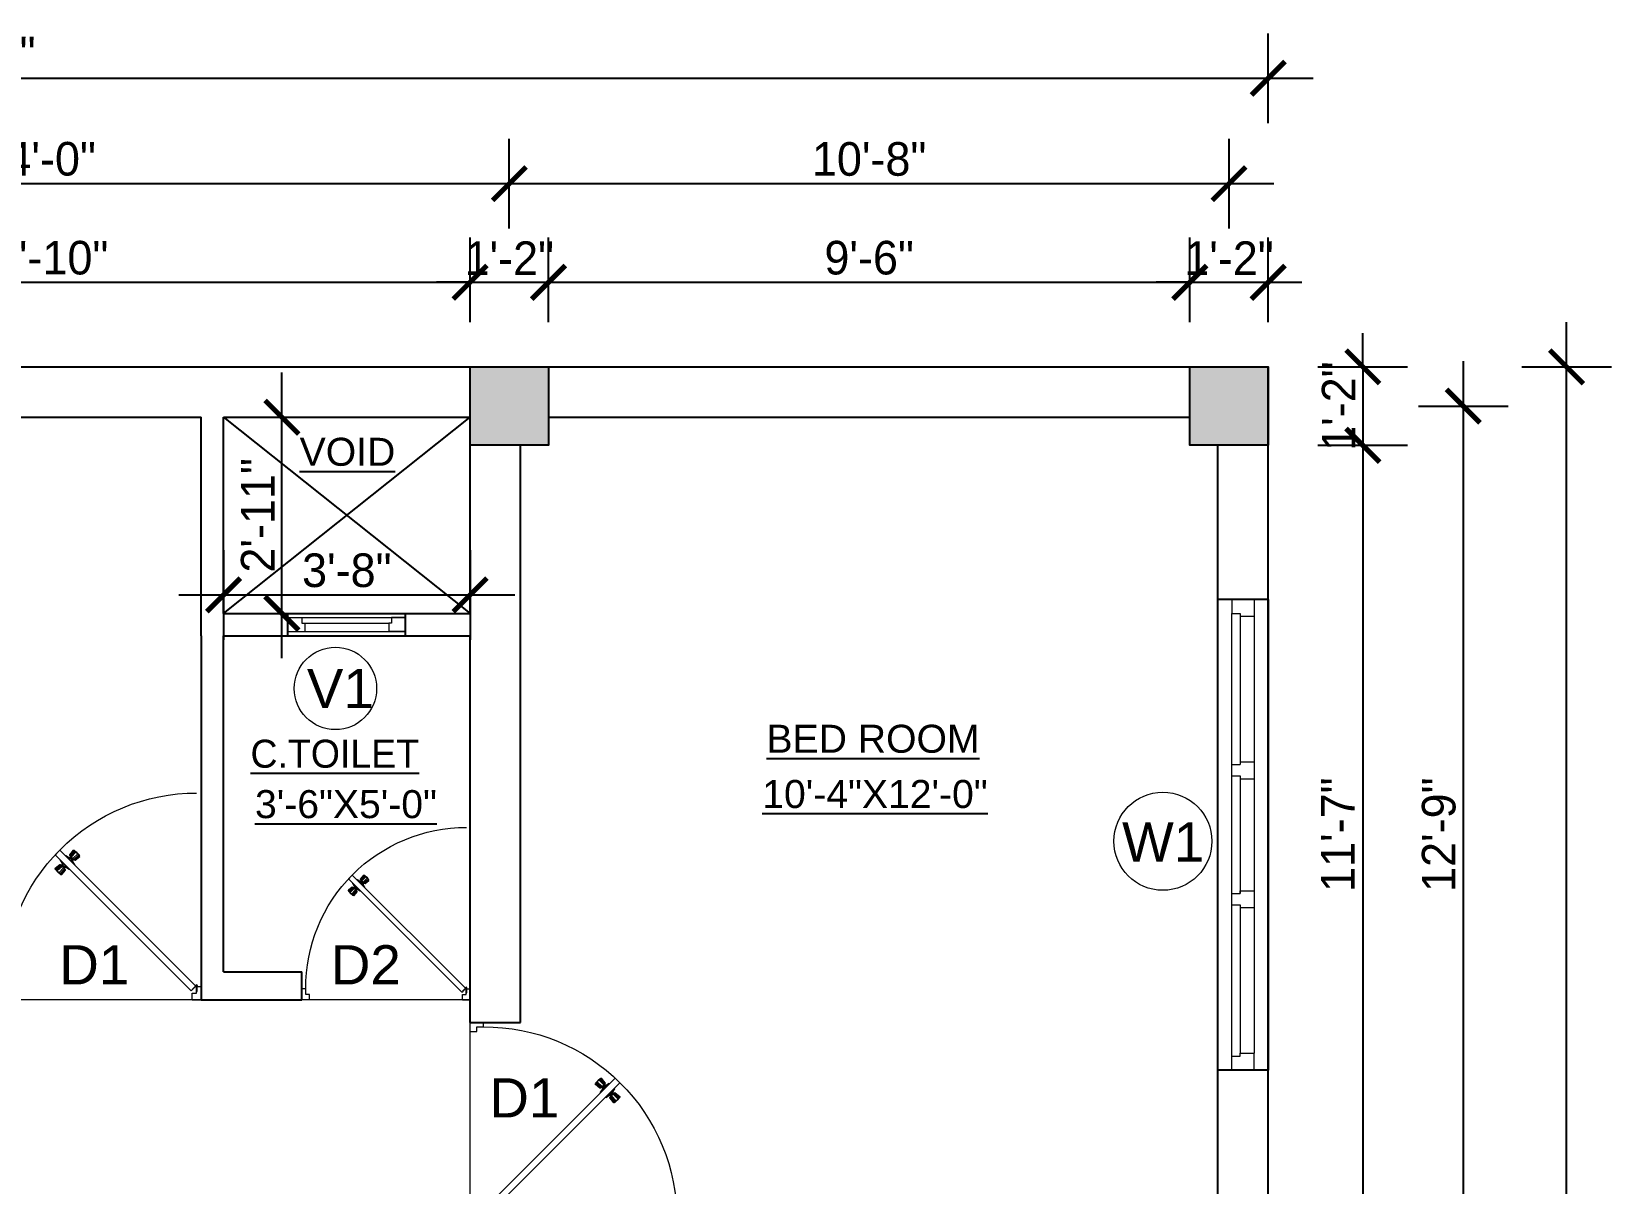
# Model space of a CAD drawing. Header units: inches. Extents: x 1397 to 20304, y -27267 to -746.
# Drawn here: x 10250 to 10532, y -17642.1 to -17436.5 of the extents above; entities that cross this region are included whole.
import ezdxf

# ---------------------------------------------------------------- set-up
doc = ezdxf.new("R2010")
doc.units = ezdxf.units.IN
doc.header["$LTSCALE"] = 17
doc.header["$MEASUREMENT"] = 0
for name, color, linetype, lineweight in [('25 BOT BAR', 12, 'Continuous', 25), ('DOOR & WIN', 1, 'Continuous', 25), ('OUTLINE', 1, 'Continuous', 25), ('PUERTAS', 7, 'Continuous', 9), ('TEXT', 231, 'Continuous', 20), ('WINDOW FRAME PLAN', 162, 'Continuous', 18)]:
    doc.layers.add(name, color=color, linetype=linetype, lineweight=lineweight)
doc.styles.add('ARCHITECTURE', font='stylu.ttf')
doc.styles.add('DIMTEXT', font='arial.ttf', dxfattribs={"height": 6})
doc.dimstyles.new('8 SCALE', dxfattribs={"dimscale": 0, "dimtxt": 6, "dimasz": 6, "dimexe": 8, "dimexo": 8, "dimgap": 1.25, "dimtad": 1, "dimdec": 0, "dimzin": 3, "dimdsep": 46, "dimlunit": 4, "dimtxsty": 'ARCHITECTURE', "dimblk": 'ARCHTICK', "dimcen": 8, "dimdle": 8, "dimclrd": 5, "dimclre": 5, "dimclrt": 7, "dimadec": 0, "dimazin": 0, "dimtfac": 0.75, "dimtdec": 0, "dimtix": 1, "dimtmove": 2, "dimatfit": 3, "dimldrblk": 'ARCHTICK', "dimfxl": 8, "dimfxlon": 1, "dimtolj": 1, "dimtzin": 0, "dimlwd": -1, "dimlwe": -1, "dimarcsym": 0})

# ---------------------------------------------------------------- blocks, each defined once
blk = doc.blocks.new('DFFDFD')
at = {"layer": 'DOOR & WIN'}
for p, q in [((-13646.78, -2252.33), (-13646.78, -2168.33)), ((-13637.78, -2168.33), (-13646.78, -2168.33)), ((-13637.78, -2168.33), (-13637.78, -2252.33)), ((-13637.78, -2252.33), (-13646.78, -2252.33)), ((-13637.78, -2252.33), (-13646.78, -2252.33))]:
    blk.add_line(p, q, dxfattribs=at)
at = {"layer": 'WINDOW FRAME PLAN'}
for p, q in [((-13644.28, -2168.33), (-13644.28, -2170.83)), ((-13640.28, -2168.33), (-13640.28, -2171.33)), ((-13644.28, -2249.83), (-13644.28, -2170.83)), ((-13644.28, -2170.83), (-13642.78, -2170.83)), ((-13642.78, -2170.83), (-13642.78, -2171.33)), ((-13642.78, -2171.33), (-13642.78, -2197.83)), ((-13642.78, -2171.33), (-13640.28, -2171.33)), ((-13640.28, -2171.33), (-13640.28, -2249.33)), ((-13644.28, -2197.83), (-13642.78, -2197.83)), ((-13642.78, -2197.33), (-13640.28, -2197.33)), ((-13644.28, -2199.83), (-13642.78, -2199.83)), ((-13642.78, -2199.83), (-13642.78, -2200.33)), ((-13642.78, -2199.83), (-13642.78, -2220.83)), ((-13642.78, -2200.33), (-13640.28, -2200.33)), ((-13644.28, -2220.83), (-13642.78, -2220.83)), ((-13642.78, -2220.33), (-13640.28, -2220.33)), ((-13642.78, -2220.83), (-13642.78, -2220.33)), ((-13644.28, -2222.83), (-13642.78, -2222.83)), ((-13642.78, -2222.83), (-13642.78, -2249.33)), ((-13642.78, -2223.33), (-13640.28, -2223.33)), ((-13644.28, -2252.33), (-13644.28, -2249.83)), ((-13644.28, -2249.83), (-13642.78, -2249.83)), ((-13642.78, -2249.33), (-13640.28, -2249.33)), ((-13642.78, -2249.83), (-13642.78, -2249.33)), ((-13640.28, -2252.33), (-13640.28, -2249.33))]:
    blk.add_line(p, q, dxfattribs=at)
blk = doc.blocks.new('3ft')
at = {"layer": 'PUERTAS', "color": 6}
for p, q in [((1.01, 2.52), (25.23, 26.74)), ((26.05, 25.92), (1.77, 1.64)), ((26.05, 25.92), (25.23, 26.74)), ((0, 2.4), (0, 0)), ((0.72, 2.4), (0, 2.4)), ((1.6, 0), (0, 0)), ((0.72, 1.52), (0.72, 2.44)), ((0.8, 1.52), (0.72, 1.52)), ((0.8, 1.52), (0.8, 2.41)), ((0.8, 1.2), (0.8, 1.52)), ((1.6, 1.2), (0.8, 1.2)), ((1.57, 1.84), (0.94, 2.47)), ((1.63, 1.89), (0.97, 2.55)), ((1.63, 1.89), (1.57, 1.84)), ((1.77, 1.64), (1.57, 1.84)), ((1.6, 0), (1.6, 1.2)), ((34.4, 0), (34.4, 1.2)), ((34.4, 1.2), (35.2, 1.2)), ((34.4, 0), (36, 0)), ((35.2, 1.2), (35.2, 2.4)), ((35.2, 2.4), (36, 2.4)), ((36, 0), (36, 2.4))]:
    blk.add_line(p, q, dxfattribs=at)
at = {"layer": 'PUERTAS', "color": 8}
for p, q in [((22.57, 24.94), (21.65, 25.68)), ((22.63, 24.99), (21.69, 25.75)), ((22.74, 25.1), (21.84, 25.9)), ((22.13, 26.28), (21.98, 26.13)), ((22.88, 25.24), (22.01, 26.06)), ((22.13, 26.28), (22.27, 26.42)), ((22.29, 26.41), (22.27, 26.42)), ((23.16, 25.52), (22.34, 26.39)), ((23.3, 25.66), (22.5, 26.56)), ((23.41, 25.77), (22.65, 26.71)), ((23.46, 25.83), (22.72, 26.75)), ((23.28, 25.3), (23.17, 25.41)), ((23.36, 25.37), (23.25, 25.49)), ((23.41, 25.43), (23.3, 25.54)), ((23.44, 25.45), (23.33, 25.56)), ((23.87, 25.49), (23.49, 25.3)), ((24.08, 25.71), (23.57, 25.38)), ((22.69, 24.32), (23.02, 24.83)), ((22.95, 24.96), (22.84, 25.07)), ((22.98, 24.99), (22.86, 25.1)), ((23.03, 25.04), (22.91, 25.15)), ((22.91, 24.53), (23.1, 24.91)), ((23.11, 25.12), (22.99, 25.23)), ((23.13, 24.76), (23.18, 24.99)), ((23.31, 24.94), (23.28, 25.08)), ((23.46, 25.09), (23.32, 25.13)), ((23.64, 25.27), (23.41, 25.22)), ((23.63, 23.38), (24.14, 23.72)), ((23.84, 23.6), (24.22, 23.79)), ((24.07, 23.82), (24.3, 23.88)), ((24.25, 24), (24.39, 23.97)), ((24.25, 23.26), (24.99, 22.34)), ((24.27, 23.64), (24.38, 23.53)), ((24.3, 23.67), (24.41, 23.56)), ((24.3, 23.32), (25.06, 22.38)), ((24.35, 23.72), (24.46, 23.61)), ((24.4, 24.15), (24.43, 24.01)), ((24.41, 23.43), (25.2, 22.53)), ((24.43, 23.8), (24.54, 23.69)), ((24.58, 24.33), (24.52, 24.1)), ((24.55, 23.57), (25.37, 22.7)), ((24.6, 23.97), (24.72, 23.86)), ((24.8, 24.56), (24.61, 24.18)), ((25.02, 24.77), (24.68, 24.26)), ((24.68, 24.05), (24.79, 23.94)), ((24.73, 24.1), (24.85, 23.99)), ((24.76, 24.13), (24.87, 24.02)), ((24.83, 23.85), (25.7, 23.03)), ((24.97, 23.99), (25.87, 23.2)), ((25.08, 24.1), (26.02, 23.34)), ((25.14, 24.15), (26.06, 23.41)), ((25.58, 22.82), (25.43, 22.67)), ((25.58, 22.82), (25.73, 22.97)), ((25.72, 22.98), (25.73, 22.97)), ((0, 0), (36, 0))]:
    blk.add_line(p, q, dxfattribs=at)
at = {"layer": 'PUERTAS', "color": 1}
for p, q in [((21.67, 25.73), (22.17, 26.23)), ((22.49, 24.95), (21.67, 25.61)), ((21.7, 25.82), (22.14, 26.26)), ((21.73, 25.79), (21.7, 25.82)), ((22.58, 26.7), (22.14, 26.26)), ((22.67, 26.73), (22.17, 26.23)), ((22.61, 26.67), (22.58, 26.7)), ((22.6, 24.96), (23.02, 25.38)), ((23.45, 25.91), (22.79, 26.73)), ((23.44, 25.81), (23.02, 25.38)), ((23.34, 25.58), (23.08, 25.32)), ((23.46, 25.47), (23.19, 25.21)), ((23.33, 25.7), (23.34, 25.69)), ((23.45, 25.46), (23.33, 25.57)), ((23.57, 25.47), (23.57, 25.47)), ((24.15, 25.79), (23.68, 25.48)), ((23.68, 25.48), (23.68, 25.48)), ((24.27, 25.78), (24.26, 25.79)), ((22.61, 24.25), (22.92, 24.72)), ((22.62, 24.13), (22.61, 24.14)), ((22.7, 25.07), (22.71, 25.06)), ((22.82, 25.06), (23.08, 25.32)), ((22.94, 24.95), (22.83, 25.07)), ((22.92, 24.72), (22.92, 24.72)), ((22.93, 24.94), (23.19, 25.21)), ((22.93, 24.84), (22.93, 24.83)), ((23.44, 23.31), (23.45, 23.3)), ((23.56, 23.3), (24.03, 23.61)), ((24.03, 23.61), (24.03, 23.62)), ((24.14, 23.62), (24.14, 23.62)), ((24.25, 23.62), (24.51, 23.89)), ((24.26, 23.29), (24.69, 23.71)), ((24.26, 23.63), (24.37, 23.52)), ((24.26, 23.18), (24.92, 22.37)), ((24.37, 23.52), (24.63, 23.77)), ((24.37, 23.4), (24.37, 23.4)), ((24.78, 24.15), (24.51, 23.89)), ((24.89, 24.03), (24.63, 23.77)), ((25.11, 24.14), (24.69, 23.71)), ((24.77, 24.14), (24.88, 24.03)), ((24.79, 24.38), (24.78, 24.37)), ((24.78, 24.26), (24.78, 24.26)), ((25.1, 24.84), (24.79, 24.38)), ((25, 24.03), (25, 24.03)), ((25.04, 22.36), (25.54, 22.86)), ((25.09, 24.96), (25.1, 24.95)), ((25.13, 22.39), (25.57, 22.83)), ((25.22, 24.14), (26.03, 23.48)), ((26.04, 23.37), (25.54, 22.86)), ((26.01, 23.27), (25.57, 22.83)), ((25.98, 23.3), (26.01, 23.27)), ((25.1, 22.42), (25.13, 22.39))]:
    blk.add_line(p, q, dxfattribs=at)
at = {"layer": 'PUERTAS', "color": 2}
for p, q in [((21.99, 26.11), (21.98, 26.13)), ((25.42, 22.68), (25.43, 22.67))]:
    blk.add_line(p, q, dxfattribs=at)
at = {"layer": 'PUERTAS', "color": 6}
for radius in [0.155, 0.0752]:
    blk.add_circle((0.82, 2.56), radius, dxfattribs=at)
blk.add_arc((0.82, 2.56), 34.38, 359.7285, 90.0333, dxfattribs=at)
at = {"layer": 'PUERTAS', "color": 1}
for centre, start, end in [((22.73, 26.68), 38.9236, 135), ((23.28, 25.63), 315, 45), ((23.39, 25.86), 315, 38.9236), ((23.51, 25.41), 50.2572, 135), ((23.62, 25.53), 230.2572, 315), ((24.2, 25.73), 45, 135), ((22.54, 25.01), 231.0764, 315), ((22.67, 24.2), 135, 225), ((22.77, 25.12), 225, 315), ((22.99, 24.89), 135, 219.7428), ((22.87, 24.78), 315, 39.7428), ((23.51, 23.36), 225, 315), ((24.09, 23.56), 50.2572, 135), ((24.2, 23.68), 230.2572, 315), ((24.32, 23.23), 135, 218.9236), ((24.42, 23.46), 135, 225), ((24.84, 24.31), 135, 219.7428), ((24.72, 24.21), 315, 39.7428), ((24.94, 23.98), 45, 135), ((25.04, 24.89), 315, 45), ((25.17, 24.08), 51.0764, 135), ((25.98, 23.42), 315, 51.0764), ((24.98, 22.42), 218.9236, 315)]:
    blk.add_arc(centre, 0.08, start, end, dxfattribs=at)
blk = doc.blocks.new('*U2802')
at = {"color": 3, "xscale": -1}
blk.add_blockref('3ft', (42, 0), dxfattribs=at)
blk = doc.blocks.new('2ft6in')
at = {"layer": 'PUERTAS', "color": 2}
for p, q in [((0.84, 2.1), (21.02, 22.28)), ((21.71, 21.6), (1.47, 1.37)), ((18.33, 21.76), (18.31, 21.77)), ((21.71, 21.6), (21.02, 22.28)), ((21.18, 18.9), (21.2, 18.89)), ((0, 2), (0, 0)), ((0.6, 2), (0, 2)), ((1.33, 0), (0, 0)), ((0.6, 1.26), (0.6, 2.04)), ((0.67, 1.26), (0.6, 1.26)), ((0.67, 1.26), (0.67, 2.01)), ((0.67, 1), (0.67, 1.26)), ((1.33, 1), (0.67, 1)), ((1.31, 1.53), (0.79, 2.06)), ((1.36, 1.58), (0.81, 2.12)), ((1.36, 1.58), (1.31, 1.53)), ((1.47, 1.37), (1.31, 1.53)), ((1.33, 0), (1.33, 1)), ((28.67, 0), (28.67, 1)), ((28.67, 1), (29.33, 1)), ((28.67, 0), (30, 0)), ((29.33, 1), (29.33, 2)), ((29.33, 2), (30, 2)), ((30, 0), (30, 2))]:
    blk.add_line(p, q, dxfattribs=at)
at = {"layer": 'PUERTAS', "color": 8}
for p, q in [((18.81, 20.78), (18.04, 21.4)), ((18.86, 20.83), (18.08, 21.46)), ((18.95, 20.92), (18.2, 21.58)), ((18.44, 21.9), (18.31, 21.77)), ((19.07, 21.03), (18.34, 21.72)), ((18.44, 21.9), (18.56, 22.02)), ((18.58, 22.01), (18.56, 22.02)), ((19.3, 21.26), (18.61, 22)), ((19.42, 21.38), (18.75, 22.14)), ((19.51, 21.48), (18.88, 22.26)), ((18.91, 20.27), (19.19, 20.69)), ((19.55, 21.53), (18.93, 22.3)), ((19.13, 20.8), (19.03, 20.9)), ((19.15, 20.82), (19.05, 20.92)), ((19.09, 20.44), (19.25, 20.76)), ((19.19, 20.87), (19.1, 20.96)), ((19.25, 20.93), (19.16, 21.02)), ((19.28, 20.63), (19.32, 20.83)), ((19.4, 21.08), (19.31, 21.17)), ((19.47, 21.15), (19.38, 21.24)), ((19.43, 20.78), (19.4, 20.9)), ((19.51, 21.19), (19.42, 21.28)), ((19.55, 20.91), (19.43, 20.94)), ((19.53, 21.21), (19.44, 21.3)), ((19.7, 21.06), (19.51, 21.01)), ((19.89, 21.24), (19.58, 21.08)), ((20.07, 21.42), (19.64, 21.15)), ((19.69, 19.49), (20.12, 19.76)), ((19.87, 19.67), (20.18, 19.83)), ((20.06, 19.85), (20.25, 19.9)), ((20.21, 20), (20.33, 19.97)), ((20.29, 19.76), (20.38, 19.67)), ((20.33, 20.13), (20.36, 20.01)), ((20.36, 19.83), (20.45, 19.74)), ((20.48, 20.28), (20.44, 20.08)), ((20.5, 19.98), (20.6, 19.89)), ((20.67, 20.47), (20.51, 20.15)), ((20.85, 20.64), (20.57, 20.22)), ((20.57, 20.04), (20.66, 19.95)), ((20.61, 20.09), (20.7, 19.99)), ((20.63, 20.11), (20.72, 20.01)), ((20.69, 19.87), (21.42, 19.19)), ((20.81, 19.99), (21.56, 19.33)), ((20.9, 20.08), (21.68, 19.45)), ((20.95, 20.13), (21.72, 19.51)), ((20.21, 19.38), (20.83, 18.61)), ((20.23, 19.7), (20.32, 19.61)), ((20.25, 19.72), (20.34, 19.63)), ((20.25, 19.43), (20.88, 18.65)), ((20.34, 19.53), (21, 18.77)), ((20.46, 19.64), (21.14, 18.91)), ((21.32, 19.01), (21.2, 18.89)), ((21.32, 19.01), (21.44, 19.14)), ((21.43, 19.15), (21.44, 19.14)), ((0, 0), (30, 0))]:
    blk.add_line(p, q, dxfattribs=at)
at = {"layer": 'PUERTAS', "color": 1}
for p, q in [((18.06, 21.44), (18.48, 21.86)), ((18.74, 20.79), (18.06, 21.34)), ((18.08, 21.51), (18.45, 21.88)), ((18.11, 21.49), (18.08, 21.51)), ((18.82, 22.25), (18.45, 21.88)), ((18.9, 22.28), (18.48, 21.86)), ((18.84, 22.23), (18.82, 22.25)), ((18.83, 20.8), (19.18, 21.15)), ((18.84, 20.21), (19.1, 20.6)), ((18.85, 20.11), (18.84, 20.12)), ((18.92, 20.89), (18.93, 20.88)), ((19.54, 21.59), (18.99, 22.27)), ((19.02, 20.88), (19.24, 21.1)), ((19.12, 20.8), (19.03, 20.89)), ((19.1, 20.7), (19.11, 20.69)), ((19.1, 20.6), (19.1, 20.6)), ((19.11, 20.79), (19.33, 21.01)), ((19.54, 21.5), (19.18, 21.15)), ((19.45, 21.31), (19.24, 21.1)), ((19.55, 21.22), (19.33, 21.01)), ((19.45, 21.41), (19.45, 21.41)), ((19.54, 21.22), (19.45, 21.31)), ((19.64, 21.23), (19.64, 21.23)), ((19.74, 21.24), (19.73, 21.23)), ((20.12, 21.49), (19.74, 21.24)), ((20.21, 19.69), (20.43, 19.9)), ((20.22, 21.48), (20.22, 21.49)), ((20.22, 19.41), (20.57, 19.76)), ((20.31, 19.6), (20.52, 19.81)), ((20.65, 20.12), (20.43, 19.9)), ((20.74, 20.03), (20.52, 19.81)), ((20.93, 20.11), (20.57, 19.76)), ((20.64, 20.11), (20.73, 20.02)), ((20.66, 20.31), (20.65, 20.31)), ((20.65, 20.21), (20.65, 20.22)), ((20.91, 20.7), (20.66, 20.31)), ((20.84, 20.02), (20.83, 20.03)), ((20.91, 20.8), (20.91, 20.79)), ((21.02, 20.12), (21.7, 19.57)), ((19.53, 19.43), (19.54, 19.42)), ((19.64, 19.42), (20.02, 19.67)), ((20.02, 19.67), (20.03, 19.68)), ((20.12, 19.68), (20.12, 19.68)), ((20.22, 19.69), (20.31, 19.6)), ((20.22, 19.32), (20.76, 18.64)), ((20.31, 19.5), (20.31, 19.5)), ((20.86, 18.63), (21.28, 19.05)), ((20.91, 18.68), (20.94, 18.66)), ((20.94, 18.66), (21.31, 19.03)), ((21.7, 19.47), (21.28, 19.05)), ((21.67, 19.4), (21.31, 19.03)), ((21.65, 19.42), (21.67, 19.4))]:
    blk.add_line(p, q, dxfattribs=at)
at = {"layer": 'PUERTAS', "color": 2}
for radius in [0.129, 0.0627]:
    blk.add_circle((0.68, 2.14), radius, dxfattribs=at)
at = {"layer": 'PUERTAS', "color": 8}
blk.add_arc((0.68, 2.14), 28.65, 359.7285, 90.0333, dxfattribs=at)
at = {"layer": 'PUERTAS', "color": 1}
for centre, start, end in [((18.78, 20.84), 231.0764, 315), ((18.89, 20.16), 135, 225), ((18.94, 22.23), 38.9236, 135), ((18.97, 20.93), 225, 315), ((19.16, 20.74), 135, 219.7428), ((19.06, 20.65), 315, 39.7428), ((19.4, 21.36), 315, 45), ((19.49, 21.55), 315, 38.9236), ((19.6, 21.18), 50.2572, 135), ((19.68, 21.28), 230.2572, 315), ((20.17, 21.44), 45, 135), ((20.7, 20.26), 135, 219.7428), ((20.6, 20.17), 315, 39.7428), ((20.78, 19.98), 45, 135), ((20.87, 20.75), 315, 45), ((20.98, 20.07), 51.0764, 135), ((19.59, 19.47), 225, 315), ((20.07, 19.63), 50.2572, 135), ((20.16, 19.73), 230.2572, 315), ((20.27, 19.36), 135, 218.9236), ((20.35, 19.55), 135, 225), ((20.82, 18.68), 218.9236, 315), ((21.65, 19.52), 315, 51.0764)]:
    blk.add_arc(centre, 0.0667, start, end, dxfattribs=at)
blk = doc.blocks.new('*U2794')
at = {"color": 3, "xscale": -1}
blk.add_blockref('2ft6in', (42, 0), dxfattribs=at)
blk = doc.blocks.new('*U3030')
at = {"color": 3}
blk.add_blockref('3ft', (0, 0), dxfattribs=at)
blk = doc.blocks.new('_ArchTick')
at = {"color": 0, "linetype": 'ByBlock', "const_width": 0.15}
blk.add_lwpolyline([(-0.5, -0.5), (0.5, 0.5)], dxfattribs=at)
blk = doc.blocks.new('*D3185')
at = {"layer": '25 BOT BAR', "color": 5, "transparency": 16777216}
for p, q in [((10174.29, -17488.38), (10174.29, -17473.29)), ((10328.29, -17488.38), (10328.29, -17473.29)), ((10166.29, -17481.29), (10336.29, -17481.29))]:
    blk.add_line(p, q, dxfattribs=at)
at = {"layer": 'Defpoints', "color": 0, "transparency": 16777216}
for p in [(10328.29, -17481.29), (10174.29, -17496.38), (10328.29, -17496.38)]:
    blk.add_point(p, dxfattribs=at)
at = {"layer": '25 BOT BAR', "color": 5, "transparency": 16777216, "xscale": 6, "yscale": 6, "zscale": 6, "rotation": 180}
blk.add_blockref('_ArchTick', (10174.29, -17481.29), dxfattribs=at)
at = {"layer": '25 BOT BAR', "color": 5, "transparency": 16777216, "xscale": 6, "yscale": 6, "zscale": 6}
blk.add_blockref('_ArchTick', (10328.29, -17481.29), dxfattribs=at)
at = {"layer": '25 BOT BAR', "color": 7, "transparency": 16777216, "insert": (10251.29, -17476.93), "char_height": 6, "attachment_point": 5, "style": 'ARCHITECTURE'}
blk.add_mtext('\\A1;12\'-10"', dxfattribs=at)
blk = doc.blocks.new('*D3186')
at = {"layer": '25 BOT BAR', "color": 5, "transparency": 16777216}
for p, q in [((10328.29, -17488.38), (10328.29, -17473.29)), ((10342.29, -17488.38), (10342.29, -17473.29)), ((10328.29, -17481.29), (10322.29, -17481.29)), ((10328.29, -17481.29), (10342.29, -17481.29)), ((10342.29, -17481.29), (10348.29, -17481.29))]:
    blk.add_line(p, q, dxfattribs=at)
at = {"layer": 'Defpoints', "color": 0, "transparency": 16777216}
for p in [(10342.29, -17481.29), (10328.29, -17496.38), (10342.29, -17496.38)]:
    blk.add_point(p, dxfattribs=at)
at = {"layer": '25 BOT BAR', "color": 5, "transparency": 16777216, "xscale": 6, "yscale": 6, "zscale": 6}
blk.add_blockref('_ArchTick', (10328.29, -17481.29), dxfattribs=at)
at = {"layer": '25 BOT BAR', "color": 5, "transparency": 16777216, "xscale": 6, "yscale": 6, "zscale": 6, "rotation": 180}
blk.add_blockref('_ArchTick', (10342.29, -17481.29), dxfattribs=at)
at = {"layer": '25 BOT BAR', "color": 7, "transparency": 16777216, "insert": (10335.29, -17476.98), "char_height": 6, "attachment_point": 5, "style": 'ARCHITECTURE'}
blk.add_mtext('\\A1;1\'-2"', dxfattribs=at)
blk = doc.blocks.new('*D3187')
at = {"layer": '25 BOT BAR', "color": 5, "transparency": 16777216}
for p, q in [((10342.29, -17488.38), (10342.29, -17473.29)), ((10456.75, -17488.38), (10456.75, -17473.29)), ((10334.29, -17481.29), (10464.75, -17481.29))]:
    blk.add_line(p, q, dxfattribs=at)
at = {"layer": 'Defpoints', "color": 0, "transparency": 16777216}
for p in [(10456.75, -17481.29), (10342.29, -17496.38), (10456.75, -17496.38)]:
    blk.add_point(p, dxfattribs=at)
at = {"layer": '25 BOT BAR', "color": 5, "transparency": 16777216, "xscale": 6, "yscale": 6, "zscale": 6, "rotation": 180}
blk.add_blockref('_ArchTick', (10342.29, -17481.29), dxfattribs=at)
at = {"layer": '25 BOT BAR', "color": 5, "transparency": 16777216, "xscale": 6, "yscale": 6, "zscale": 6}
blk.add_blockref('_ArchTick', (10456.75, -17481.29), dxfattribs=at)
at = {"layer": '25 BOT BAR', "color": 7, "transparency": 16777216, "insert": (10399.52, -17476.93), "char_height": 6, "attachment_point": 5, "style": 'ARCHITECTURE'}
blk.add_mtext('\\A1;9\'-6"', dxfattribs=at)
blk = doc.blocks.new('*D3188')
at = {"layer": '25 BOT BAR', "color": 5, "transparency": 16777216}
for p, q in [((10456.75, -17488.38), (10456.75, -17473.29)), ((10470.75, -17488.38), (10470.75, -17473.29)), ((10456.75, -17481.29), (10450.75, -17481.29)), ((10456.75, -17481.29), (10470.75, -17481.29)), ((10470.75, -17481.29), (10476.75, -17481.29))]:
    blk.add_line(p, q, dxfattribs=at)
at = {"layer": 'Defpoints', "color": 0, "transparency": 16777216}
for p in [(10470.75, -17481.29), (10456.75, -17496.38), (10470.75, -17496.38)]:
    blk.add_point(p, dxfattribs=at)
at = {"layer": '25 BOT BAR', "color": 5, "transparency": 16777216, "xscale": 6, "yscale": 6, "zscale": 6}
blk.add_blockref('_ArchTick', (10456.75, -17481.29), dxfattribs=at)
at = {"layer": '25 BOT BAR', "color": 5, "transparency": 16777216, "xscale": 6, "yscale": 6, "zscale": 6, "rotation": 180}
blk.add_blockref('_ArchTick', (10470.75, -17481.29), dxfattribs=at)
at = {"layer": '25 BOT BAR', "color": 7, "transparency": 16777216, "insert": (10463.75, -17476.98), "char_height": 6, "attachment_point": 5, "style": 'ARCHITECTURE'}
blk.add_mtext('\\A1;1\'-2"', dxfattribs=at)
blk = doc.blocks.new('*D3190')
at = {"layer": '25 BOT BAR', "color": 5, "transparency": 16777216}
for p, q in [((10167.29, -17471.68), (10167.29, -17455.68)), ((10335.29, -17471.68), (10335.29, -17455.68)), ((10159.29, -17463.68), (10343.29, -17463.68))]:
    blk.add_line(p, q, dxfattribs=at)
at = {"layer": 'Defpoints', "color": 0, "transparency": 16777216}
for p in [(10335.29, -17463.68), (10167.29, -17503.38), (10335.29, -17503.38)]:
    blk.add_point(p, dxfattribs=at)
at = {"layer": '25 BOT BAR', "color": 5, "transparency": 16777216, "xscale": 6, "yscale": 6, "zscale": 6, "rotation": 180}
blk.add_blockref('_ArchTick', (10167.29, -17463.68), dxfattribs=at)
at = {"layer": '25 BOT BAR', "color": 5, "transparency": 16777216, "xscale": 6, "yscale": 6, "zscale": 6}
blk.add_blockref('_ArchTick', (10335.29, -17463.68), dxfattribs=at)
at = {"layer": '25 BOT BAR', "color": 7, "transparency": 16777216, "insert": (10251.29, -17459.28), "char_height": 6, "attachment_point": 5, "style": 'ARCHITECTURE'}
blk.add_mtext('\\A1;14\'-0"', dxfattribs=at)
blk = doc.blocks.new('*D3191')
at = {"layer": '25 BOT BAR', "color": 5, "transparency": 16777216}
for p, q in [((10335.29, -17471.68), (10335.29, -17455.68)), ((10463.75, -17471.68), (10463.75, -17455.68)), ((10327.29, -17463.68), (10471.75, -17463.68))]:
    blk.add_line(p, q, dxfattribs=at)
at = {"layer": 'Defpoints', "color": 0, "transparency": 16777216}
for p in [(10463.75, -17463.68), (10335.29, -17503.38), (10463.75, -17503.38)]:
    blk.add_point(p, dxfattribs=at)
at = {"layer": '25 BOT BAR', "color": 5, "transparency": 16777216, "xscale": 6, "yscale": 6, "zscale": 6, "rotation": 180}
blk.add_blockref('_ArchTick', (10335.29, -17463.68), dxfattribs=at)
at = {"layer": '25 BOT BAR', "color": 5, "transparency": 16777216, "xscale": 6, "yscale": 6, "zscale": 6}
blk.add_blockref('_ArchTick', (10463.75, -17463.68), dxfattribs=at)
at = {"layer": '25 BOT BAR', "color": 7, "transparency": 16777216, "insert": (10399.52, -17459.31), "char_height": 6, "attachment_point": 5, "style": 'ARCHITECTURE'}
blk.add_mtext('\\A1;10\'-8"', dxfattribs=at)
blk = doc.blocks.new('*D3192')
at = {"layer": '25 BOT BAR', "color": 5, "transparency": 16777216}
for p, q in [((10010.29, -17452.86), (10010.29, -17436.86)), ((10470.75, -17452.86), (10470.75, -17436.86)), ((10002.29, -17444.86), (10478.75, -17444.86))]:
    blk.add_line(p, q, dxfattribs=at)
at = {"layer": 'Defpoints', "color": 0, "transparency": 16777216}
for p in [(10470.75, -17444.86), (10010.29, -17496.38), (10470.75, -17496.38)]:
    blk.add_point(p, dxfattribs=at)
at = {"layer": '25 BOT BAR', "color": 5, "transparency": 16777216, "xscale": 6, "yscale": 6, "zscale": 6, "rotation": 180}
blk.add_blockref('_ArchTick', (10010.29, -17444.86), dxfattribs=at)
at = {"layer": '25 BOT BAR', "color": 5, "transparency": 16777216, "xscale": 6, "yscale": 6, "zscale": 6}
blk.add_blockref('_ArchTick', (10470.75, -17444.86), dxfattribs=at)
at = {"layer": '25 BOT BAR', "color": 7, "transparency": 16777216, "insert": (10240.52, -17440.48), "char_height": 6, "attachment_point": 5, "style": 'ARCHITECTURE'}
blk.add_mtext('\\A1;38\'-4"', dxfattribs=at)
blk = doc.blocks.new('*D3215')
at = {"layer": '25 BOT BAR', "color": 5, "transparency": 16777216}
for p, q in [((10487.63, -17496.38), (10487.63, -17490.38)), ((10479.63, -17496.38), (10495.63, -17496.38)), ((10487.63, -17496.38), (10487.63, -17510.38)), ((10479.63, -17510.38), (10495.63, -17510.38)), ((10487.63, -17510.38), (10487.63, -17516.38))]:
    blk.add_line(p, q, dxfattribs=at)
at = {"layer": 'Defpoints', "color": 0, "transparency": 16777216}
for p in [(10470.75, -17496.38), (10470.75, -17510.38), (10487.63, -17510.38)]:
    blk.add_point(p, dxfattribs=at)
at = {"layer": '25 BOT BAR', "color": 5, "transparency": 16777216, "xscale": 6, "yscale": 6, "zscale": 6}
for p, rotation in [((10487.63, -17496.38), 270), ((10487.63, -17510.38), 90)]:
    blk.add_blockref('_ArchTick', p, dxfattribs=dict(at, rotation=rotation))
at = {"layer": '25 BOT BAR', "color": 7, "transparency": 16777216, "insert": (10483.32, -17503.38), "char_height": 6, "attachment_point": 5, "rotation": 90, "style": 'ARCHITECTURE'}
blk.add_mtext('\\A1;1\'-2"', dxfattribs=at)
blk = doc.blocks.new('*D3216')
at = {"layer": '25 BOT BAR', "color": 5, "transparency": 16777216}
for p, q in [((10487.63, -17502.38), (10487.63, -17657.38)), ((10479.63, -17510.38), (10495.63, -17510.38)), ((10479.63, -17649.38), (10495.63, -17649.38))]:
    blk.add_line(p, q, dxfattribs=at)
at = {"layer": 'Defpoints', "color": 0, "transparency": 16777216}
for p in [(10470.75, -17510.38), (10470.75, -17649.38), (10487.63, -17649.38)]:
    blk.add_point(p, dxfattribs=at)
at = {"layer": '25 BOT BAR', "color": 5, "transparency": 16777216, "xscale": 6, "yscale": 6, "zscale": 6}
for p, rotation in [((10487.63, -17510.38), 90), ((10487.63, -17649.38), 270)]:
    blk.add_blockref('_ArchTick', p, dxfattribs=dict(at, rotation=rotation))
at = {"layer": '25 BOT BAR', "color": 7, "transparency": 16777216, "insert": (10483.16, -17579.88), "char_height": 6, "attachment_point": 5, "rotation": 90, "style": 'ARCHITECTURE'}
blk.add_mtext('\\A1;11\'-7"', dxfattribs=at)
blk = doc.blocks.new('*D3222')
at = {"layer": '25 BOT BAR', "color": 5, "transparency": 16777216}
for p, q in [((10505.56, -17495.38), (10505.56, -17664.38)), ((10497.56, -17503.38), (10513.56, -17503.38)), ((10497.56, -17656.38), (10513.56, -17656.38))]:
    blk.add_line(p, q, dxfattribs=at)
at = {"layer": 'Defpoints', "color": 0, "transparency": 16777216}
for p in [(10463.75, -17503.38), (10463.75, -17656.38), (10505.56, -17656.38)]:
    blk.add_point(p, dxfattribs=at)
at = {"layer": '25 BOT BAR', "color": 5, "transparency": 16777216, "xscale": 6, "yscale": 6, "zscale": 6}
for p, rotation in [((10505.56, -17503.38), 90), ((10505.56, -17656.38), 270)]:
    blk.add_blockref('_ArchTick', p, dxfattribs=dict(at, rotation=rotation))
at = {"layer": '25 BOT BAR', "color": 7, "transparency": 16777216, "insert": (10501.21, -17579.88), "char_height": 6, "attachment_point": 5, "rotation": 90, "style": 'ARCHITECTURE'}
blk.add_mtext('\\A1;12\'-9"', dxfattribs=at)
blk = doc.blocks.new('*D3225')
at = {"layer": '25 BOT BAR', "color": 5, "transparency": 16777216}
for p, q in [((10524, -17964.38), (10524, -17488.38)), ((10516, -17496.38), (10532, -17496.38)), ((10516, -17956.38), (10532, -17956.38))]:
    blk.add_line(p, q, dxfattribs=at)
at = {"layer": 'Defpoints', "color": 0, "transparency": 16777216}
for p in [(10470.75, -17496.38), (10524, -17496.38), (10470.75, -17956.38)]:
    blk.add_point(p, dxfattribs=at)
at = {"layer": '25 BOT BAR', "color": 5, "transparency": 16777216, "xscale": 6, "yscale": 6, "zscale": 6}
for p, rotation in [((10524, -17496.38), 90), ((10524, -17956.38), 270)]:
    blk.add_blockref('_ArchTick', p, dxfattribs=dict(at, rotation=rotation))
at = {"layer": '25 BOT BAR', "color": 7, "transparency": 16777216, "insert": (10519.61, -17726.38), "char_height": 6, "attachment_point": 5, "rotation": 90, "style": 'ARCHITECTURE'}
blk.add_mtext('\\A1;38\'-4"', dxfattribs=at)
blk = doc.blocks.new('*D3612')
at = {"layer": '25 BOT BAR', "color": 5, "transparency": 16777216}
for p, q in [((10294.7, -17548.38), (10294.7, -17497.38)), ((10292.29, -17505.38), (10302.7, -17505.38)), ((10292.29, -17540.38), (10302.7, -17540.38))]:
    blk.add_line(p, q, dxfattribs=at)
at = {"layer": 'Defpoints', "color": 0, "transparency": 16777216}
for p in [(10284.29, -17505.38), (10294.7, -17505.38), (10284.29, -17540.38)]:
    blk.add_point(p, dxfattribs=at)
at = {"layer": '25 BOT BAR', "color": 5, "transparency": 16777216, "xscale": 6, "yscale": 6, "zscale": 6}
for p, rotation in [((10294.7, -17505.38), 90), ((10294.7, -17540.38), 270)]:
    blk.add_blockref('_ArchTick', p, dxfattribs=dict(at, rotation=rotation))
at = {"layer": '25 BOT BAR', "color": 7, "transparency": 16777216, "insert": (10290.39, -17522.88), "char_height": 6, "attachment_point": 5, "rotation": 90, "style": 'ARCHITECTURE'}
blk.add_mtext('\\A1;2\'-11"', dxfattribs=at)
blk = doc.blocks.new('*D3613')
at = {"layer": '25 BOT BAR', "color": 5, "transparency": 16777216}
for p, q in [((10284.29, -17529.08), (10284.29, -17545.08)), ((10328.29, -17529.08), (10328.29, -17545.08)), ((10276.29, -17537.08), (10336.29, -17537.08))]:
    blk.add_line(p, q, dxfattribs=at)
at = {"layer": 'Defpoints', "color": 0, "transparency": 16777216}
for p in [(10284.29, -17505.38), (10328.29, -17505.38), (10328.29, -17537.08)]:
    blk.add_point(p, dxfattribs=at)
at = {"layer": '25 BOT BAR', "color": 5, "transparency": 16777216, "xscale": 6, "yscale": 6, "zscale": 6, "rotation": 180}
blk.add_blockref('_ArchTick', (10284.29, -17537.08), dxfattribs=at)
at = {"layer": '25 BOT BAR', "color": 5, "transparency": 16777216, "xscale": 6, "yscale": 6, "zscale": 6}
blk.add_blockref('_ArchTick', (10328.29, -17537.08), dxfattribs=at)
at = {"layer": '25 BOT BAR', "color": 7, "transparency": 16777216, "insert": (10306.29, -17532.72), "char_height": 6, "attachment_point": 5, "style": 'ARCHITECTURE'}
blk.add_mtext('\\A1;3\'-8"', dxfattribs=at)

msp = doc.modelspace()

# ---------------------------------------------------------------- hatches: boundary and pattern name
at = {"layer": 'DOOR & WIN'}
h = msp.add_hatch(color=256, dxfattribs=at)
h.dxf.hatch_style = 1
h.paths.add_polyline_path([(10342.29, -17496.38), (10328.29, -17496.38), (10328.29, -17510.38), (10342.29, -17510.38)])
h = msp.add_hatch(color=256, dxfattribs=at)
h.dxf.hatch_style = 1
h.paths.add_polyline_path([(10470.75, -17496.38), (10456.75, -17496.38), (10456.75, -17510.38), (10470.75, -17510.38)])

# ---------------------------------------------------------------- linework, layer by layer
at = {"layer": '25 BOT BAR'}
for p, q in [((10280.29, -17544.38), (10280.29, -17505.38)), ((10284.29, -17540.38), (10328.29, -17505.38)), ((10284.29, -17505.38), (10328.29, -17540.38)), ((10295.79, -17544.38), (10295.79, -17540.38)), ((10316.79, -17544.38), (10316.79, -17540.38)), ((10284.29, -17604.38), (10298.29, -17604.38)), ((10298.29, -17609.38), (10298.29, -17604.38)), ((10280.29, -17609.38), (10298.29, -17609.38)), ((10328.29, -17613.38), (10337.29, -17613.38))]:
    msp.add_line(p, q, dxfattribs=at)
at = {"layer": 'DOOR & WIN'}
for p, q in [((10160.29, -17496.38), (10470.75, -17496.38)), ((10470.75, -17649.38), (10470.75, -17496.38)), ((10174.29, -17505.38), (10280.29, -17505.38)), ((10284.29, -17505.38), (10328.29, -17505.38)), ((10342.29, -17505.38), (10456.75, -17505.38)), ((10461.75, -17649.38), (10461.75, -17510.38)), ((10284.29, -17540.38), (10328.29, -17540.38)), ((10280.29, -17544.38), (10280.29, -17609.38)), ((10284.29, -17544.38), (10328.29, -17544.38))]:
    msp.add_line(p, q, dxfattribs=at)
at = {"layer": 'OUTLINE'}
for p, q in [((10284.29, -17540.38), (10284.29, -17505.38)), ((10328.29, -17540.38), (10328.29, -17510.38)), ((10337.29, -17613.38), (10337.29, -17510.38)), ((10284.29, -17604.38), (10284.29, -17544.38)), ((10328.29, -17609.38), (10328.29, -17544.38)), ((10328.29, -17613.38), (10328.29, -17609.38))]:
    msp.add_line(p, q, dxfattribs=at)
for points in [[(10328.29, -17496.38), (10342.29, -17496.38), (10342.29, -17510.38), (10328.29, -17510.38)], [(10456.75, -17496.38), (10470.75, -17496.38), (10470.75, -17510.38), (10456.75, -17510.38)]]:
    msp.add_lwpolyline(points, close=True, dxfattribs=at)
at = {"layer": 'TEXT'}
for centre, radius in [((10304.26, -17553.78), 7.35), ((10451.94, -17581.05), 8.75)]:
    msp.add_circle(centre, radius, dxfattribs=at)
at = {"layer": 'WINDOW FRAME PLAN'}
for p, q in [((10295.79, -17541.13), (10316.79, -17541.13)), ((10295.79, -17541.13), (10298.29, -17541.13)), ((10298.29, -17541.13), (10298.29, -17542.13)), ((10316.79, -17541.13), (10314.29, -17541.13)), ((10314.29, -17541.13), (10314.29, -17542.13)), ((10295.79, -17543.63), (10316.79, -17543.63)), ((10295.79, -17543.63), (10298.79, -17543.63)), ((10298.29, -17542.13), (10298.79, -17542.13)), ((10298.79, -17542.13), (10313.79, -17542.13)), ((10298.79, -17542.13), (10298.79, -17543.63)), ((10313.79, -17542.13), (10313.79, -17543.63)), ((10314.29, -17542.13), (10313.79, -17542.13)), ((10316.79, -17543.63), (10313.79, -17543.63))]:
    msp.add_line(p, q, dxfattribs=at)

# ---------------------------------------------------------------- block references
at = {"layer": 'DOOR & WIN', "xscale": -1}
msp.add_blockref('*U3030', (10280.29, -17609.38), dxfattribs=at)
at = {"layer": 'DOOR & WIN'}
msp.add_blockref('*U2794', (10286.29, -17609.38), dxfattribs=at)
at = {"layer": 'DOOR & WIN', "rotation": 270}
msp.add_blockref('*U2802', (10328.29, -17607.38), dxfattribs=at)
at = {"layer": 'OUTLINE'}
msp.add_blockref('DFFDFD', (24108.53, -15369.55), dxfattribs=at)

# ---------------------------------------------------------------- texts
at = {"layer": 'DOOR & WIN', "char_height": 5, "attachment_point": 5}
for s, insert in [('{\\fArial TUR|b0|i0|c0|p34;\\L\\C7;VOID}', (10306.41, -17511.57)), ('{\\fArial TUR|b0|i0|c0|p34;\\L\\C7;BED ROOM}', (10400.21, -17562.79)), ('{\\L\\C7;C.TOILET}', (10304.14, -17565.46)), ('{\\fArial TUR|b0|i0|c0|p34;\\L\\C7;3\'-6"X5\'-0"}', (10306.14, -17574.46)), ('{\\fArial TUR|b0|i0|c0|p34;\\L\\C7;10\'-4"X12\'-0"}', (10400.56, -17572.65))]:
    msp.add_mtext(s, dxfattribs=dict(at, insert=insert))
at = {"layer": 'TEXT', "style": 'DIMTEXT'}
for s, p in [('V1', (10299.16, -17557.29)), ('W1', (10444.66, -17584.68)), ('D1', (10254.97, -17606.6)), ('D2', (10303.44, -17606.6)), ('D1', (10331.73, -17630.35))]:
    msp.add_text(s, height=7, dxfattribs=at).set_placement(p)

# ---------------------------------------------------------------- dimensions: what is measured, and where the dimension line sits
at = {"layer": '25 BOT BAR'}
for base, p1, p2, picture, middle in [((10470.75, -17444.86), (10010.29, -17496.38), (10470.75, -17496.38), '*D3192', (10240.52, -17440.48)), ((10335.29, -17463.68), (10167.29, -17503.38), (10335.29, -17503.38), '*D3190', (10251.29, -17459.28)), ((10463.75, -17463.68), (10335.29, -17503.38), (10463.75, -17503.38), '*D3191', (10399.52, -17459.31)), ((10328.29, -17481.29), (10174.29, -17496.38), (10328.29, -17496.38), '*D3185', (10251.29, -17476.93)), ((10342.29, -17481.29), (10328.29, -17496.38), (10342.29, -17496.38), '*D3186', (10335.29, -17476.98)), ((10456.75, -17481.29), (10342.29, -17496.38), (10456.75, -17496.38), '*D3187', (10399.52, -17476.93)), ((10470.75, -17481.29), (10456.75, -17496.38), (10470.75, -17496.38), '*D3188', (10463.75, -17476.98)), ((10328.29, -17537.08), (10284.29, -17505.38), (10328.29, -17505.38), '*D3613', (10306.29, -17532.72))]:
    dim = msp.add_linear_dim(base=base, p1=p1, p2=p2, dimstyle='8 SCALE', override={"dimscale": 1}, dxfattribs=at)
    dim.commit()
    dim.dimension.update_dxf_attribs({"geometry": picture, "text_midpoint": middle})
for base, p1, p2, picture, middle in [((10524, -17496.38), (10470.75, -17956.38), (10470.75, -17496.38), '*D3225', (10519.61, -17726.38)), ((10487.63, -17510.38), (10470.75, -17496.38), (10470.75, -17510.38), '*D3215', (10483.32, -17503.38)), ((10505.56, -17656.38), (10463.75, -17503.38), (10463.75, -17656.38), '*D3222', (10501.21, -17579.88)), ((10294.7, -17505.38), (10284.29, -17540.38), (10284.29, -17505.38), '*D3612', (10290.39, -17522.88)), ((10487.63, -17649.38), (10470.75, -17510.38), (10470.75, -17649.38), '*D3216', (10483.16, -17579.88))]:
    dim = msp.add_linear_dim(base=base, p1=p1, p2=p2, angle=90, dimstyle='8 SCALE', override={"dimscale": 1}, dxfattribs=at)
    dim.commit()
    dim.dimension.update_dxf_attribs({"geometry": picture, "text_midpoint": middle})

doc.saveas('drawing.dxf')
